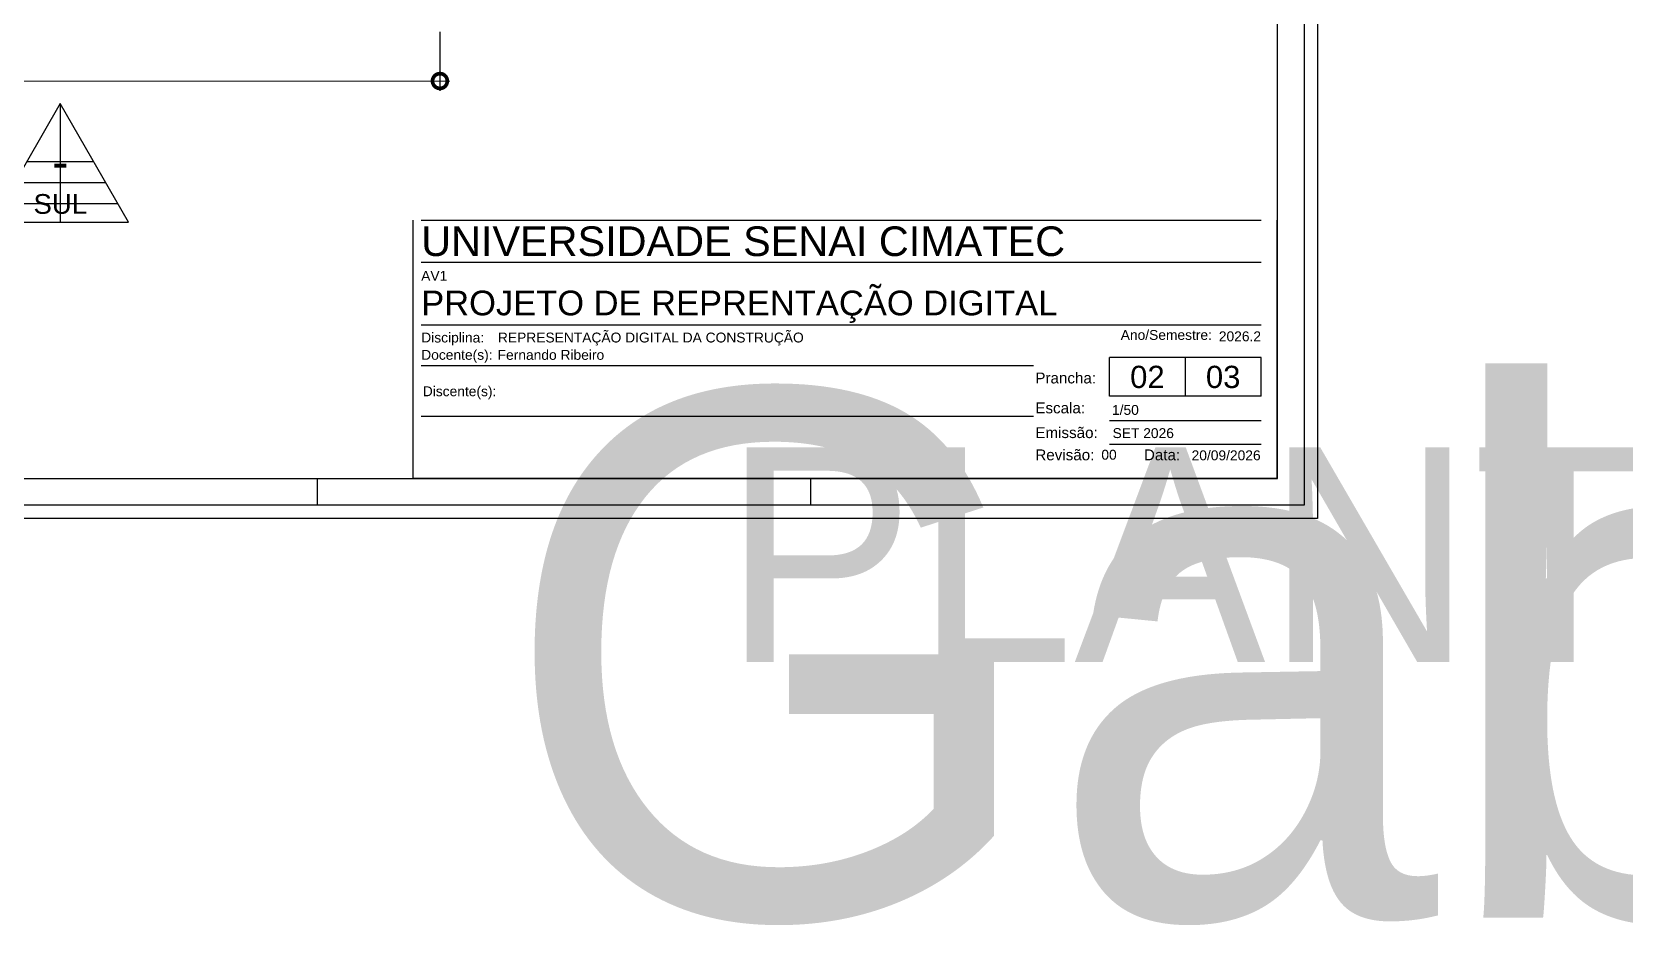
# Model space of a CAD drawing. Header units: metres. Extents: x -81278067020 to 164, y -22607194416 to 57.
# Drawn here: x 41.03 to 57.18, y -25.44 to -16.38 of the extents above; entities that cross this region are included whole.
import ezdxf
from ezdxf.enums import TextEntityAlignment as Align

# ---------------------------------------------------------------- set-up
doc = ezdxf.new("R2018")
doc.units = ezdxf.units.M
doc.header["$LTSCALE"] = 0.25
for name, color, linetype, true_color, plot in [('0_MRG_AUX', 7, 'Continuous', 0xecbcd1, False), ('CAR_0', 7, 'Continuous', 0xff6b00, False), ('SIMB_0', 7, 'Continuous', 0xfcc187, False)]:
    doc.layers.add(name, color=color, linetype=linetype, true_color=true_color, plot=plot)
doc.layers.add('ARQ_COTA_AZUL', color=5, linetype='Continuous', lineweight=20, true_color=0x0000ff)
for name, color, linetype in [('ARQ_PISO', 1, 'Continuous'), ('CAR_LINHAS_CINZA', 8, 'Continuous'), ('CAR_LINHAS_DESTAQUE', 3, 'Continuous'), ('CAR_TEXTO_CINZA', 8, 'Continuous'), ('CAR_TEXTO_PRETO', 1, 'Continuous'), ('MRG_EXTERNA', 1, 'Continuous'), ('MRG_INTERNA', 2, 'Continuous'), ('SIMB_02', 2, 'Continuous'), ('SIMB_TXT', 1, 'Continuous')]:
    doc.layers.add(name, color=color, linetype=linetype)
doc.styles.add('Arial', font='arial.ttf')
doc.styles.add('cota', font='arial.ttf')
doc.styles.add('SIMB', font='arial.ttf')
doc.styles.get("Standard").update_dxf_attribs({"font": 'arial.ttf'})
doc.dimstyles.new('Info 01 - annot', dxfattribs={"dimtxt": 2, "dimasz": 3, "dimexe": 1, "dimexo": 1, "dimgap": 1, "dimtad": 1, "dimzin": 4, "dimtxsty": 'cota', "dimblk": 'DOTSMALL', "dimcen": 2, "dimdle": 1, "dimclrd": 256, "dimclre": 256, "dimclrt": 1, "dimazin": 2, "dimtfac": 0.09, "dimtix": 1, "dimtmove": 2, "dimatfit": 2, "dimfxl": 5, "dimfxlon": 1, "dimtolj": 1, "dimtzin": 4, "dimlwd": -1, "dimarcsym": 1})

# ---------------------------------------------------------------- blocks, each defined once
blk = doc.blocks.new('_DotSmall')
at = {"color": 0, "linetype": 'ByBlock', "const_width": 0.5}
blk.add_lwpolyline([(-0.0625, 0, 1), (0.0625, 0, 1)], format="xyb", close=True, dxfattribs=at)
blk = doc.blocks.new('*D79')
at = {"layer": 'ARQ_COTA_AZUL', "lineweight": -2, "transparency": 16777216}
for p, q in [((31.068, -16.382), (31.068, -16.982)), ((45.168, -16.382), (45.168, -16.982))]:
    blk.add_line(p, q, dxfattribs=at)
at = {"layer": 'ARQ_COTA_AZUL', "transparency": 16777216}
blk.add_line((30.968, -16.882), (45.268, -16.882), dxfattribs=at)
at = {"layer": 'ARQ_COTA_AZUL', "transparency": 16777216, "xscale": 0.3, "yscale": 0.3, "zscale": 0.3, "rotation": 180}
blk.add_blockref('_DotSmall', (31.068, -16.882), dxfattribs=at)
at = {"layer": 'ARQ_COTA_AZUL', "transparency": 16777216, "xscale": 0.3, "yscale": 0.3, "zscale": 0.3}
blk.add_blockref('_DotSmall', (45.168, -16.882), dxfattribs=at)
at = {"layer": 'ARQ_COTA_AZUL', "color": 1, "transparency": 16777216, "insert": (38.118, -16.662), "char_height": 0.2, "attachment_point": 5, "style": 'cota'}
blk.add_mtext('\\A1;14,10', dxfattribs=at)
blk = doc.blocks.new('ind_FCH_A')
at = {"layer": 'SIMB_0'}
for p, q in [((0, 8), (0, -4)), ((-3.39, 2.13), (3.39, 2.13)), ((-5.86, -2.14), (5.86, -2.14))]:
    blk.add_line(p, q, dxfattribs=at)
at = {"layer": 'SIMB_02'}
blk.add_line((-4.62, 0), (4.62, 0), dxfattribs=at)
blk.add_lwpolyline([(6.93, -4), (0, 8), (-6.93, -4)], close=True, dxfattribs=at)
at = {"layer": 'SIMB_TXT', "style": 'SIMB'}
for tag, height, p in [('00', 3.5, (0, 2.12)), ('000', 2, (0, -2.17))]:
    blk.add_attdef(tag, text='', height=height, dxfattribs=at).set_placement(p, align=Align.MIDDLE_CENTER)
blk = doc.blocks.new('carimbo')
at = {"layer": 'CAR_0'}
for p, q in [((-0.175, 0), (-0.175, 0.05225)), ((0, 0), (0, 0.05225)), ((-0.175, 0), (0, 0))]:
    blk.add_line(p, q, dxfattribs=at)
at = {"layer": 'CAR_LINHAS_CINZA'}
for p, q in [((-0.17336, 0.05225), (-0.00329, 0.05225)), ((-0.17336, 0.04375), (-0.00329, 0.04375)), ((-0.00329, 0.031), (-0.17336, 0.031)), ((-0.04936, 0.02275), (-0.17336, 0.02275)), ((-0.04936, 0.0125), (-0.17336, 0.0125))]:
    blk.add_line(p, q, dxfattribs=at)
at = {"layer": 'CAR_LINHAS_DESTAQUE'}
for p, q in [((-0.00329, 0.02443), (-0.03396, 0.02443)), ((-0.03396, 0.01665), (-0.03396, 0.02443)), ((-0.01862, 0.01665), (-0.01862, 0.02443)), ((-0.00329, 0.01665), (-0.00329, 0.02443)), ((-0.00329, 0.01665), (-0.03396, 0.01665))]:
    blk.add_line(p, q, dxfattribs=at)
at = {"layer": 'CAR_TEXTO_CINZA'}
for p, q in [((-0.00329, 0.01165), (-0.03396, 0.01165)), ((-0.00329, 0.00685), (-0.03396, 0.00685))]:
    blk.add_line(p, q, dxfattribs=at)
at = {"layer": 'CAR_TEXTO_CINZA', "style": 'Arial'}
for s, height, p in [('Disciplina:', 0.002, (-0.17336, 0.0275)), ('Ano/Semestre:', 0.002, (-0.03171, 0.02803)), ('Docente(s):', 0.002, (-0.17336, 0.024)), ('Prancha: ', 0.0022, (-0.049, 0.01921)), ('Escala:', 0.0022, (-0.049, 0.01315)), ('Emissão:', 0.0022, (-0.049, 0.00815)), ('Revisão: ', 0.0022, (-0.049, 0.00365)), ('Data:', 0.0022, (-0.02701, 0.00365))]:
    blk.add_text(s, height=height, dxfattribs=at).set_placement(p)
blk.add_text('Discente(s):', height=0.002, dxfattribs=at).set_placement((-0.17305, 0.01762), align=Align.MIDDLE_LEFT)
at = {"layer": 'CAR_TEXTO_CINZA', "style": 'Arial', "flags": 8}
blk.add_attdef('FASE', (-0.17336, 0.04), '', height=0.002, dxfattribs=at)
blk.add_attdef('A/S', text='', height=0.002, dxfattribs=at).set_placement((-0.00329, 0.02776), align=Align.RIGHT)
at = {"layer": 'CAR_TEXTO_PRETO', "lineweight": 30, "flags": 104}
blk.add_attdef('TITULO_01', text='', height=0.003, dxfattribs=at).set_placement((-0.11218, 0.00625), align=Align.MIDDLE_CENTER)
at = {"layer": 'CAR_TEXTO_PRETO', "linetype": 'Continuous', "style": 'Arial', "flags": 8}
for tag, p, height in [('IES-CURSO', (-0.17336, 0.045), 0.006), ('NOME', (-0.17336, 0.033), 0.005)]:
    blk.add_attdef(tag, p, '', height=height, dxfattribs=at)
at = {"layer": 'CAR_TEXTO_PRETO', "style": 'Arial', "flags": 8}
for tag, p in [('DISCIPLINA', (-0.15782, 0.0275)), ('DOCENTE', (-0.15788, 0.024)), ('DATAEMISSÃO', (-0.03335, 0.00815)), ('REVN', (-0.03563, 0.00379))]:
    blk.add_attdef(tag, p, '', height=0.002, dxfattribs=at)
for tag, p in [('NUM', (-0.02629, 0.02054)), ('TOT', (-0.01095, 0.02054))]:
    blk.add_attdef(tag, text='', height=0.0045, dxfattribs=at).set_placement(p, align=Align.MIDDLE_CENTER)
at = {"layer": 'CAR_TEXTO_PRETO', "lineweight": 30, "flags": 104}
blk.add_attdef('DISCENTE', text='', height=0.002, dxfattribs=at).set_placement((-0.15757, 0.01762), align=Align.MIDDLE_LEFT)
at = {"layer": 'CAR_TEXTO_PRETO', "style": 'Arial'}
blk.add_attdef('ESCALA', (-0.03346, 0.01285), '', height=0.002, dxfattribs=at)
at = {"layer": 'CAR_TEXTO_PRETO', "style": 'Arial', "flags": 8}
blk.add_attdef('REVDATA', text='', height=0.002, dxfattribs=at).set_placement((-0.00337, 0.00365), align=Align.RIGHT)
blk = doc.blocks.new('FORMATO_A0mmD')
at = {"layer": '0_MRG_AUX'}
blk.add_lwpolyline([(0.01, 851), (0.01, -0.01), (-1199, -0.01), (-1199, 851)], close=True, dxfattribs=at)
at = {"layer": 'MRG_EXTERNA'}
blk.add_lwpolyline([(-5, 846), (-5, 5), (-1194, 5), (-1194, 846)], close=True, dxfattribs=at)
at = {"layer": 'MRG_INTERNA'}
for p, q in [((-15, 15), (-15, 836)), ((-1169, 15), (-15, 15)), ((-375, 15), (-375, 5)), ((-190, 15), (-190, 5))]:
    blk.add_line(p, q, dxfattribs=at)

msp = doc.modelspace()

# ---------------------------------------------------------------- block references
at = {"xscale": 0.02704510082068265, "yscale": 0.02704510082068265, "zscale": 0.02704510082068265}
msp.add_blockref('FORMATO_A0mmD', (54.065, -21.315), dxfattribs=at)
ref = msp.add_blockref('carimbo', (53.658, -20.909), dxfattribs=dict(xscale=50.06632986657679, yscale=50.06632986657679, zscale=50.06632986657679))
ref.add_attrib('FASE', 'AV1', (44.978, -18.907), dxfattribs={"layer": 'CAR_TEXTO_CINZA', "height": 0.1001, "style": 'Arial'})
ref.add_attrib('NOME', 'PROJETO DE REPRENTAÇÃO DIGITAL ', (44.978, -19.257), dxfattribs={"layer": 'CAR_TEXTO_CINZA', "color": 7, "linetype": 'Continuous', "height": 0.25033, "style": 'Arial'})
ref.add_attrib('DISCIPLINA', 'REPRESENTAÇÃO DIGITAL DA CONSTRUÇÃO', (45.756, -19.532), dxfattribs={"layer": 'CAR_TEXTO_CINZA', "height": 0.10013, "style": 'Arial'})
ref.add_attrib('DOCENTE', 'Fernando Ribeiro', (45.753, -19.708), dxfattribs={"layer": 'CAR_TEXTO_CINZA', "height": 0.10013, "style": 'Arial'})
lines = msp.add_mtext('PLANTA BAIXA PAV. SUPERIOR', dxfattribs={"layer": 'CAR_TEXTO_CINZA', "color": 7, "insert": (48.041, -20.596), "char_height": 2.17553, "attachment_point": 1})
ref.add_attrib('TITULO_01', '', (48.041, -20.596), dxfattribs={"flags": 104}).embed_mtext(lines)
ref.add_attrib('ESCALA', '1/50', (51.982, -20.266), dxfattribs={"layer": 'CAR_TEXTO_CINZA', "color": 3, "height": 0.1001, "style": 'Arial'})
ref.add_attrib('DATAEMISSÃO', 'SET 2026', (51.988, -20.501), dxfattribs={"layer": 'CAR_TEXTO_CINZA', "height": 0.1001, "style": 'Arial'})
ref.add_attrib('NUM', '02', dxfattribs={"layer": 'CAR_TEXTO_CINZA', "color": 7, "height": 0.2253, "style": 'Arial'}).set_placement((52.341, -19.881), align=Align.MIDDLE_CENTER)
ref.add_attrib('TOT', '03', dxfattribs={"layer": 'CAR_TEXTO_CINZA', "color": 7, "height": 0.2253, "style": 'Arial'}).set_placement((53.109, -19.881), align=Align.MIDDLE_CENTER)
ref.add_attrib('REVN', '00', (51.874, -20.72), dxfattribs={"layer": 'CAR_TEXTO_CINZA', "height": 0.1001, "style": 'Arial'})
ref.add_attrib('REVDATA', '20/09/2026', dxfattribs={"layer": 'CAR_TEXTO_CINZA', "height": 0.1001, "style": 'Arial'}).set_placement((53.489, -20.726), align=Align.RIGHT)
ref.add_attrib('IES-CURSO', 'UNIVERSIDADE SENAI CIMATEC', (44.978, -18.656), dxfattribs={"layer": 'CAR_TEXTO_CINZA', "color": 0, "linetype": 'Continuous', "height": 0.3004, "style": 'Arial'})
ref.add_attrib('A/S', '2026.2', dxfattribs={"layer": 'CAR_TEXTO_CINZA', "height": 0.1001, "style": 'Arial'}).set_placement((53.493, -19.52), align=Align.RIGHT)
lines = msp.add_mtext('Gabriel Canário Lins e Pedro Novaes', dxfattribs={"layer": 'CAR_TEXTO_CINZA', "insert": (45.769, -20.027), "char_height": 5.33531, "attachment_point": 1})
ref.add_attrib('DISCENTE', '', (45.769, -20.027), dxfattribs={"flags": 104}).embed_mtext(lines)
at = {"layer": 'ARQ_PISO', "xscale": 0.1, "yscale": 0.1, "zscale": 0.1}
msp.add_blockref('ind_FCH_A', (41.319, -17.911), dxfattribs=at).add_auto_attribs({'00': '-', '000': 'SUL'})

# ---------------------------------------------------------------- dimensions: what is measured, and where the dimension line sits
at = {"layer": 'ARQ_COTA_AZUL'}
dim = msp.add_linear_dim(base=(45.168, -16.882), p1=(31.068, -14.821), p2=(45.168, -14.821), dimstyle='Info 01 - annot', dxfattribs=at)
dim.commit()
dim.dimension.update_dxf_attribs({"geometry": '*D79', "text_midpoint": (38.118, -16.662)})

doc.saveas('drawing.dxf')
